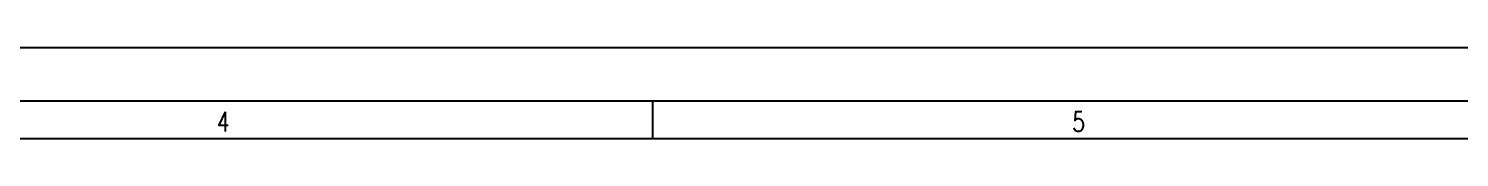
# Model space of a CAD drawing. Extents: x 4137 to 28680, y 2446 to 6814.
# Drawn here: x 10421.5 to 10688.6, y 4198.3 to 4215.3 of the extents above; entities that cross this region are included whole.
import ezdxf

# ---------------------------------------------------------------- set-up
doc = ezdxf.new("R2010")
doc.units = 0
doc.header["$LTSCALE"] = 0.5
doc.layers.get('0').update_dxf_attribs({"linetype": 'CONTINUOUS'})
doc.layers.add('DIM', color=5, linetype='CONTINUOUS')
doc.styles.get("Standard").update_dxf_attribs({"font": 'simplex.shx'})

msp = doc.modelspace()

# ---------------------------------------------------------------- linework, layer by layer
at = {"color": 7, "linetype": 'Continuous'}
for p, q in [((9855.8, 4215.32), (11537.8, 4215.32)), ((9855.8, 4215.32), (11537.8, 4215.32)), ((11527.8, 4205.32), (9875.8, 4205.32)), ((11527.8, 4205.32), (9875.8, 4205.32)), ((9882.8, 4198.32), (11520.8, 4198.32)), ((9882.8, 4198.32), (11520.8, 4198.32))]:
    msp.add_line(p, q, dxfattribs=at)
at = {"layer": 'DIM', "color": 7}
msp.add_line((10538, 4198.32), (10538, 4205.32), dxfattribs=at)
msp.add_line((10538, 4198.32), (10538, 4205.32), dxfattribs=at)

# ---------------------------------------------------------------- texts
at = {"layer": 'DIM', "color": 7, "width": 0.75}
for s, p in [('4', (10456.61, 4199.6)), ('4', (10456.61, 4199.6)), ('5', (10616.31, 4199.6)), ('5', (10616.31, 4199.6))]:
    msp.add_text(s, height=3.7, dxfattribs=at).set_placement(p)

doc.saveas('drawing.dxf')
